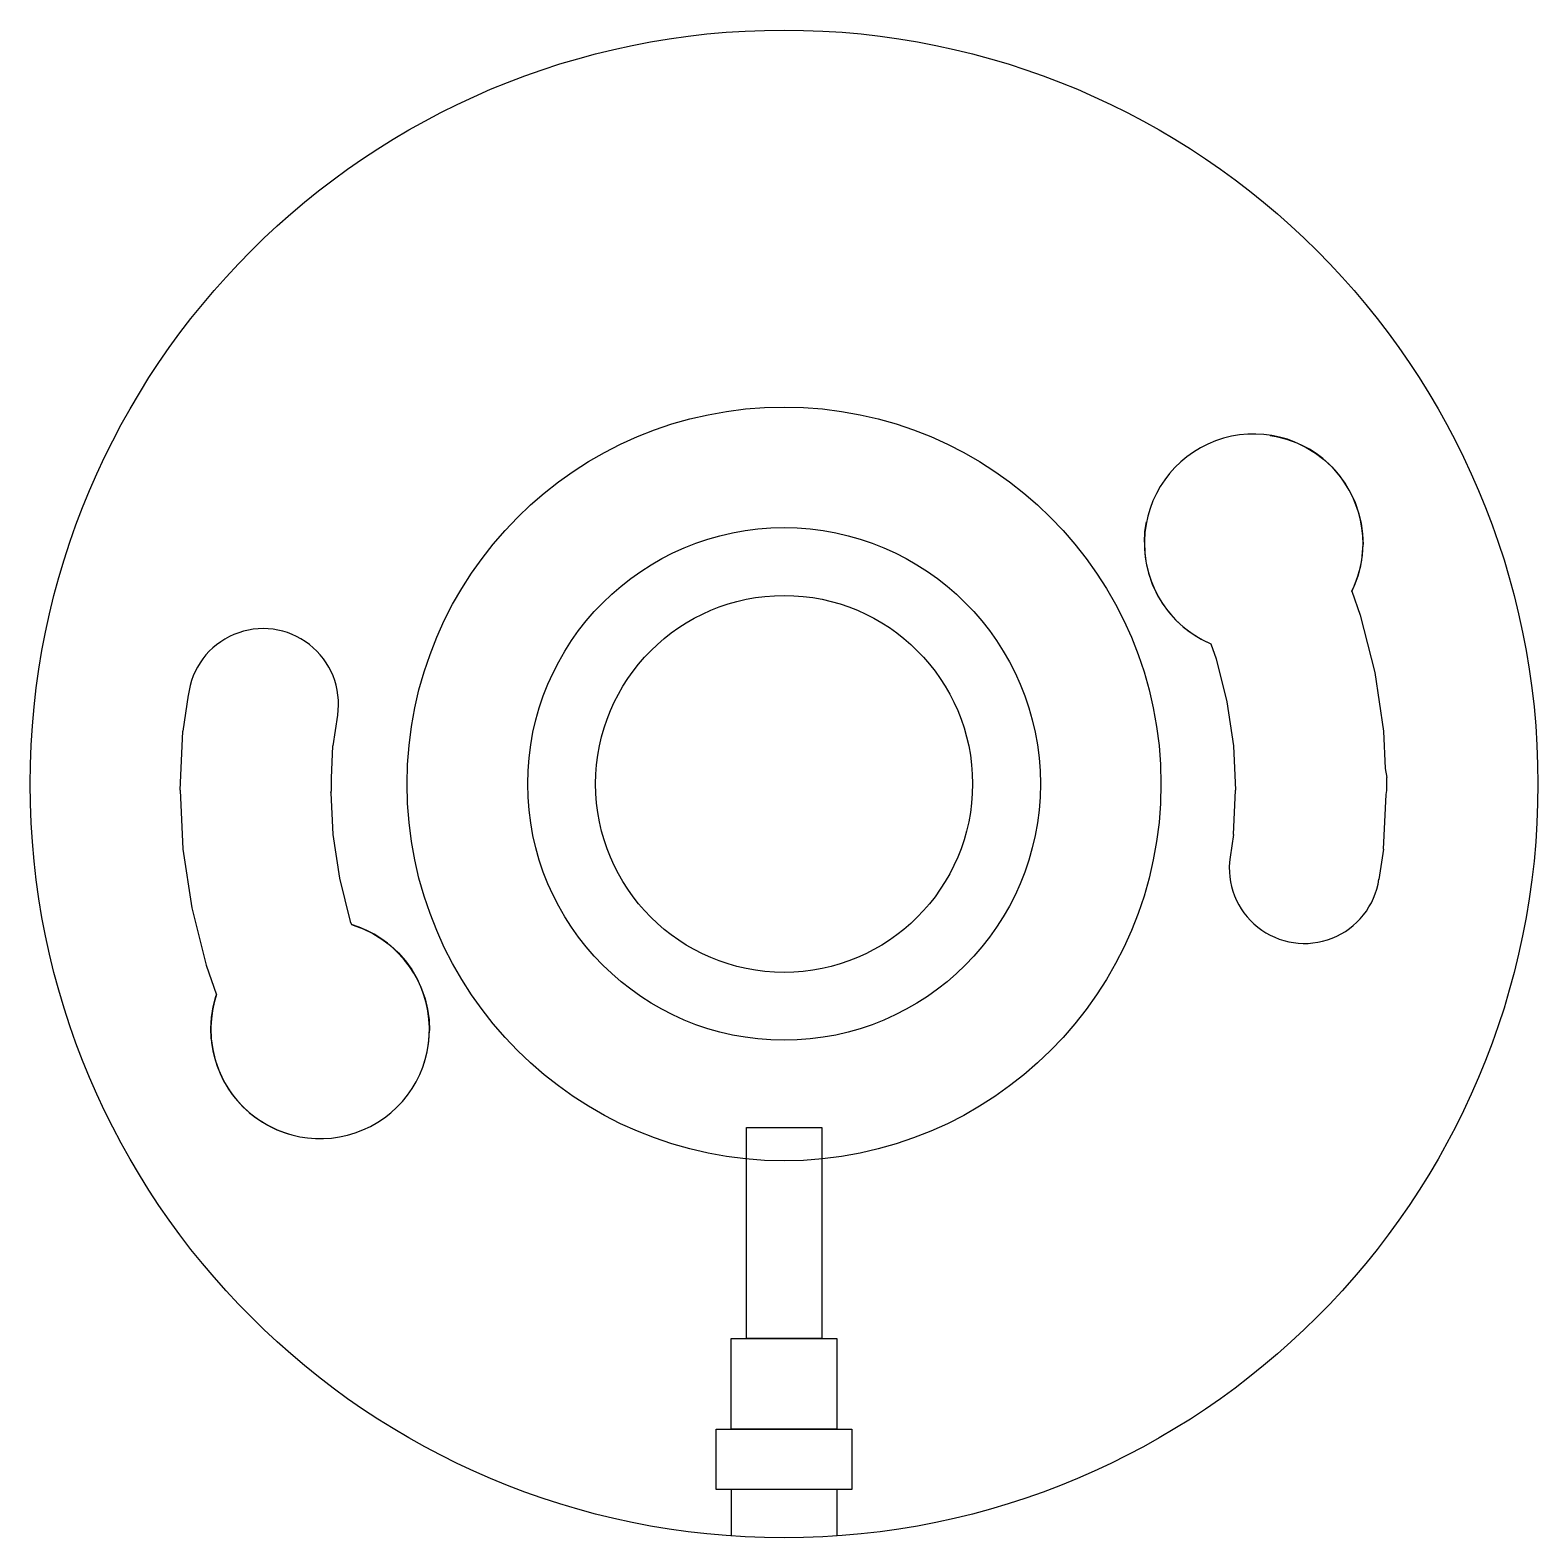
# Model space of a CAD drawing. Header units: millimetres. Extents: x -52 to 48, y -48 to 52.
import ezdxf

# ---------------------------------------------------------------- set-up
doc = ezdxf.new("R2010")
doc.units = ezdxf.units.MM
doc.layers.get('0').update_dxf_attribs({"linetype": 'CONTINUOUS'})

msp = doc.modelspace()

# ---------------------------------------------------------------- linework, layer by layer
for p, q in [((29.82, 25.35), (30.22, 25.28)), ((30.22, 25.28), (30.91, 25.1)), ((30.91, 25.1), (31.58, 24.85)), ((31.58, 24.85), (32.22, 24.54)), ((32.22, 24.54), (32.82, 24.17)), ((32.82, 24.17), (33.39, 23.74)), ((33.39, 23.74), (33.91, 23.26)), ((33.91, 23.26), (34.38, 22.72)), ((34.38, 22.72), (34.8, 22.15)), ((34.8, 22.15), (35.16, 21.53)), ((35.16, 21.53), (35.46, 20.89)), ((35.46, 20.89), (35.69, 20.21)), ((35.69, 20.21), (35.86, 19.52)), ((21.52, 18.97), (21.63, 19.62)), ((35.86, 19.52), (35.95, 18.82)), ((21.48, 18.26), (21.52, 18.97)), ((21.48, 18.26), (21.51, 17.55)), ((35.94, 17.4), (35.98, 18.11)), ((35.95, 18.82), (35.98, 18.11)), ((21.51, 17.55), (21.6, 16.85)), ((35.83, 16.69), (35.94, 17.4)), ((21.6, 16.85), (21.77, 16.16)), ((21.77, 16.16), (22, 15.48)), ((35.4, 15.34), (35.64, 16.01)), ((35.64, 16.01), (35.83, 16.69)), ((22, 15.48), (22.3, 14.84)), ((35.24, 15.01), (35.4, 15.34)), ((35.24, 15.01), (35.8, 13.43)), ((22.3, 14.84), (22.66, 14.22)), ((22.66, 14.22), (23.08, 13.65)), ((23.08, 13.65), (23.55, 13.11)), ((23.55, 13.11), (24.07, 12.63)), ((35.8, 13.43), (36.76, 9.62)), ((24.07, 12.63), (24.64, 12.2)), ((24.64, 12.2), (25.24, 11.83)), ((25.24, 11.83), (25.88, 11.52)), ((25.88, 11.52), (26.23, 10.53)), ((26.23, 10.53), (26.95, 7.67)), ((36.76, 9.62), (37.33, 5.74)), ((-41.94, 8.11), (-42.29, 5.74)), ((26.95, 7.67), (27.38, 4.76)), ((-32.03, 6.8), (-32.34, 4.76)), ((-42.48, 1.82), (-42.29, 5.74)), ((37.33, 5.74), (37.45, 3.26)), ((-32.44, 2.61), (-32.34, 4.76)), ((27.38, 4.76), (27.52, 1.82)), ((37.45, 3.26), (37.56, 2.65)), ((-32.44, 1.8), (-32.44, 2.61)), ((37.56, 1.8), (37.56, 2.65)), ((-42.48, 1.82), (-42.29, -2.1)), ((-32.47, 1.63), (-32.44, 1.8)), ((-32.47, 1.63), (-32.34, -1.12)), ((27.38, -1.12), (27.52, 1.82)), ((37.33, -2.1), (37.51, 1.52)), ((37.51, 1.52), (37.56, 1.8)), ((-32.34, -1.12), (-31.9, -4.03)), ((27.38, -1.12), (27.16, -2.63)), ((-42.29, -2.1), (-41.71, -5.98)), ((37.33, -2.1), (37.04, -4.1)), ((-31.9, -4.03), (-31.19, -6.89)), ((-41.71, -5.98), (-40.76, -9.79)), ((-31.19, -6.89), (-31.11, -7.1)), ((-31.11, -7.1), (-31.01, -7.13)), ((-31.01, -7.13), (-30.34, -7.38)), ((-30.34, -7.38), (-29.7, -7.69)), ((-29.7, -7.69), (-29.09, -8.06)), ((-29.09, -8.06), (-28.53, -8.49)), ((-28.53, -8.49), (-28, -8.98)), ((-28, -8.98), (-27.53, -9.51)), ((-40.76, -9.79), (-40.06, -11.75)), ((-27.53, -9.51), (-27.11, -10.08)), ((-27.11, -10.08), (-26.76, -10.7)), ((-26.76, -10.7), (-26.46, -11.35)), ((-40.28, -12.55), (-40.1, -11.87)), ((-40.1, -11.87), (-40.06, -11.75)), ((-26.46, -11.35), (-26.23, -12.02)), ((-40.39, -13.26), (-40.28, -12.55)), ((-26.23, -12.02), (-26.06, -12.71)), ((-26.06, -12.71), (-25.96, -13.41)), ((-40.44, -13.97), (-40.39, -13.26)), ((-40.41, -14.68), (-40.44, -13.97)), ((-40.44, -13.97), (-40.41, -14.68)), ((-40.44, -13.97), (-40.41, -14.68)), ((-25.96, -13.41), (-25.94, -14.13)), ((-40.41, -14.68), (-40.31, -15.38)), ((-26.09, -15.54), (-25.98, -14.84)), ((-25.98, -14.84), (-25.94, -14.13)), ((-40.31, -15.38), (-40.15, -16.08)), ((-26.27, -16.23), (-26.09, -15.54)), ((-40.15, -16.08), (-39.92, -16.75)), ((-39.92, -16.75), (-39.62, -17.39)), ((-26.32, -16.34), (-26.27, -16.23)), ((-39.62, -17.39), (-39.26, -18.01)), ((-39.26, -18.01), (-38.84, -18.58)), ((-38.84, -18.58), (-38.37, -19.12)), ((-38.37, -19.12), (-37.85, -19.6)), ((-37.85, -19.6), (-37.28, -20.03)), ((-37.28, -20.03), (-36.67, -20.4)), ((-36.67, -20.4), (-36.03, -20.71)), ((-36.03, -20.71), (-35.37, -20.96)), ((-35.37, -20.96), (-35.32, -20.97)), ((-5.92, -44.56), (-5.92, -47.65)), ((1.08, -44.56), (1.08, -47.65))]:
    msp.add_line(p, q)
for points in [[(0.08, -34.56), (-4.92, -34.56), (-4.92, -20.56), (0.08, -20.56)], [(1.08, -40.56), (-5.92, -40.56), (-5.92, -34.56), (1.08, -34.56)], [(2.08, -44.56), (-6.92, -44.56), (-6.92, -40.56), (2.08, -40.56)]]:
    msp.add_lwpolyline(points, close=True)
for radius in [50, 25, 17, 12.5]:
    msp.add_circle((-2.42, 2.23), radius)
for centre, radius, start, end in [((28.73, 18.19), 7.25, -26.0691, 246.8494), ((-36.97, 7.53), 5, -8.4384, 173.3966), ((32.1, -3.36), 4.99, 171.5616, 351.5738), ((-33.19, -14.05), 7.25, -198.544, 73.3842)]:
    msp.add_arc(centre, radius, start, end)

doc.saveas('drawing.dxf')
